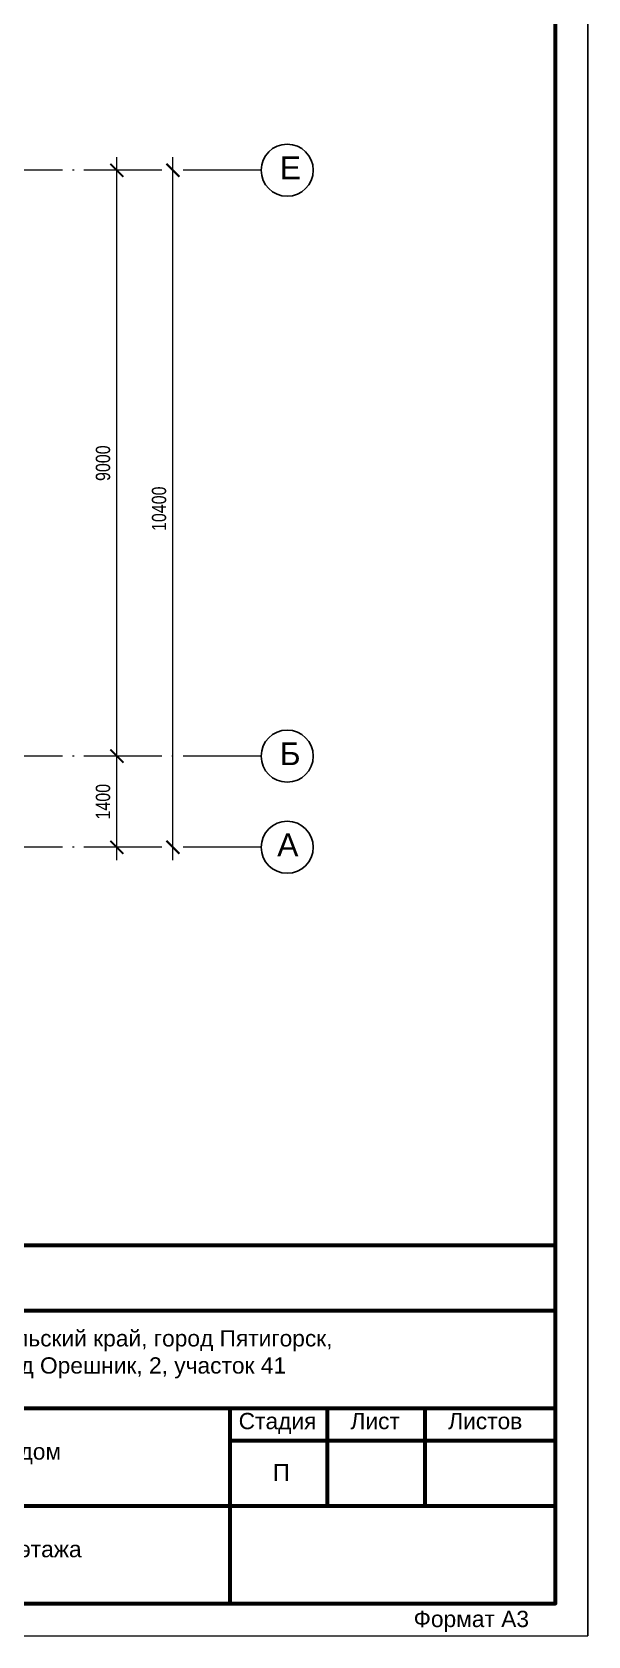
# Model space of a CAD drawing. Extents: x 4838367 to 4880367, y 1370221 to 1442915.
# Drawn here: x 4871827 to 4880367, y 1405917 to 1430554 of the extents above; entities that cross this region are included whole.
import ezdxf
from ezdxf.enums import TextEntityAlignment as Align

# ---------------------------------------------------------------- set-up
doc = ezdxf.new("R2010")
doc.units = 0
doc.header["$MEASUREMENT"] = 0
doc.linetypes.add('ACAD_ISO04W100', pattern=[30.5, 24, -3, 0.5, -3])
doc.layers.get('0').update_dxf_attribs({"linetype": 'CONTINUOUS'})
doc.layers.get('DEFPOINTS').update_dxf_attribs({"linetype": 'CONTINUOUS'})
for name, color, linetype, lineweight in [('tekst', 150, 'CONTINUOUS', 13), ('осевые размеры', 80, 'CONTINUOUS', 9), ('стены', 7, 'CONTINUOUS', 60), ('текст13', 131, 'CONTINUOUS', 13)]:
    doc.layers.add(name, color=color, linetype=linetype, lineweight=lineweight)
doc.layers.add('АР2-0_121-02_ТЕКСТ', color=121, linetype='CONTINUOUS')
doc.layers.add('ОСИ', color=30, linetype='ACAD_ISO04W100')
doc.styles.add('AR-125', font='arial.ttf', dxfattribs={"height": 125})
doc.styles.add('AR220M100', font='arial.ttf', dxfattribs={"width": 0.8, "height": 220})
doc.dimstyles.new('100', dxfattribs={"dimtxt": 1, "dimasz": 200, "dimexe": 200, "dimexo": 200, "dimgap": 100, "dimtad": 1, "dimdec": 0, "dimrnd": 1, "dimzin": 13, "dimdsep": 46, "dimtxsty": 'AR220M100', "dimblk1": 'ARCHTICK', "dimblk2": 'ARCHTICK', "dimsah": 1, "dimcen": 100, "dimdle": 200, "dimclrd": 256, "dimclre": 256, "dimclrt": 256, "dimadec": 0, "dimazin": 0, "dimtfac": 1, "dimtdec": 0, "dimtofl": 0, "dimtmove": 1, "dimatfit": 3, "dimldrblk": 'ARCHTICK', "dimfxl": 200, "dimtolj": 1, "dimtzin": 13, "dimlwd": -1, "dimlwe": -1, "dimarcsym": 0})

# ---------------------------------------------------------------- blocks, each defined once
blk = doc.blocks.new('_ARCHTICK')
at = {"color": 0, "linetype": 'ByBlock', "const_width": 0.15}
blk.add_lwpolyline([(-0.5, -0.5), (0.5, 0.5)], dxfattribs=at)
blk = doc.blocks.new('*D16')
at = {"layer": 'DEFPOINTS', "color": 0, "transparency": 16777216}
for p in [(4873130, 1419432), (4873345, 1419432), (4873345, 1418032)]:
    blk.add_point(p, dxfattribs=at)
at = {"layer": 'осевые размеры', "transparency": 16777216}
for p, q in [((4873130, 1417832), (4873130, 1419632)), ((4873145, 1419432), (4872930, 1419432)), ((4873145, 1418032), (4872930, 1418032))]:
    blk.add_line(p, q, dxfattribs=at)
at = {"layer": 'осевые размеры', "transparency": 16777216, "xscale": 200, "yscale": 200, "zscale": 200}
for p, rotation in [((4873130, 1419432), 90), ((4873130, 1418032), 270)]:
    blk.add_blockref('_ARCHTICK', p, dxfattribs=dict(at, rotation=rotation))
at = {"layer": 'осевые размеры', "transparency": 16777216, "insert": (4872918, 1418732), "char_height": 220, "attachment_point": 5, "rotation": 90, "style": 'AR220M100'}
blk.add_mtext('\\A1;1400', dxfattribs=at)
blk = doc.blocks.new('*D17')
at = {"layer": 'DEFPOINTS', "color": 0, "transparency": 16777216}
for p in [(4873130, 1428432), (4873130, 1428432), (4873130, 1419432)]:
    blk.add_point(p, dxfattribs=at)
at = {"layer": 'осевые размеры', "transparency": 16777216}
blk.add_line((4873130, 1419232), (4873130, 1428632), dxfattribs=at)
at = {"layer": 'осевые размеры', "transparency": 16777216, "xscale": 200, "yscale": 200, "zscale": 200}
for p, rotation in [((4873130, 1428432), 90), ((4873130, 1419432), 270)]:
    blk.add_blockref('_ARCHTICK', p, dxfattribs=dict(at, rotation=rotation))
at = {"layer": 'осевые размеры', "transparency": 16777216, "insert": (4872918, 1423932), "char_height": 220, "attachment_point": 5, "rotation": 90, "style": 'AR220M100'}
blk.add_mtext('\\A1;9000', dxfattribs=at)
blk = doc.blocks.new('*D31')
at = {"layer": 'DEFPOINTS', "color": 0, "transparency": 16777216}
for p in [(4873990, 1428432), (4873991, 1428432), (4873990, 1418032)]:
    blk.add_point(p, dxfattribs=at)
at = {"layer": 'осевые размеры', "transparency": 16777216}
for p, q in [((4873991, 1417832), (4873991, 1428632)), ((4874190, 1428432), (4874191, 1428432)), ((4874190, 1418032), (4874191, 1418032))]:
    blk.add_line(p, q, dxfattribs=at)
at = {"layer": 'осевые размеры', "transparency": 16777216, "xscale": 200, "yscale": 200, "zscale": 200}
for p, rotation in [((4873991, 1428432), 90), ((4873991, 1418032), 270)]:
    blk.add_blockref('_ARCHTICK', p, dxfattribs=dict(at, rotation=rotation))
at = {"layer": 'осевые размеры', "transparency": 16777216, "insert": (4873779, 1423232), "char_height": 220, "attachment_point": 5, "rotation": 90, "style": 'AR220M100'}
blk.add_mtext('\\A1;10400', dxfattribs=at)

msp = doc.modelspace()

# ---------------------------------------------------------------- linework, layer by layer
at = {"layer": 'tekst', "color": 7}
for p, q in [((4880367, 1405917.2), (4880367, 1435617.2)), ((4880367, 1435617.2), (4880367, 1405917.2)), ((4838367, 1405917.2), (4880367, 1405917.2))]:
    msp.add_line(p, q, dxfattribs=at)
at = {"layer": 'ОСИ', "linetype": 'ACAD_ISO04W100', "lineweight": 9, "ltscale": 50}
for p, q in [((4875347.1, 1428432), (4842951.9, 1428432)), ((4875347.1, 1419432), (4857695.2, 1419432)), ((4875347.1, 1418032), (4842951.9, 1418032))]:
    msp.add_line(p, q, dxfattribs=at)
at = {"layer": 'ОСИ', "linetype": 'ByBlock', "ltscale": 40}
for centre in [(4875747.1, 1428432), (4875747.1, 1419432), (4875747.1, 1418032)]:
    msp.add_circle(centre, 400, dxfattribs=at)
at = {"layer": 'стены', "color": 7}
for p, q in [((4861367, 1411917.2), (4879867, 1411917.2)), ((4867867, 1410917.2), (4879867, 1410917.2)), ((4861367, 1409417.2), (4879867, 1409417.2)), ((4874867, 1409417.2), (4874867, 1406417.2)), ((4876367, 1407917.2), (4876367, 1409417.2)), ((4877867, 1407917.2), (4877867, 1409417.2)), ((4874867, 1408917.2), (4879867, 1408917.2)), ((4867867, 1407917.2), (4879867, 1407917.2))]:
    msp.add_line(p, q, dxfattribs=at)
msp.add_lwpolyline([(4840367, 1406417.2), (4879867, 1406417.2), (4879867, 1435117.2), (4840367, 1435117.2)], close=True, dxfattribs=at)

# ---------------------------------------------------------------- texts
at = {"layer": 'АР2-0_121-02_ТЕКСТ', "linetype": 'Continuous', "ltscale": 8, "style": 'AR-125'}
msp.add_text('П', height=260, dxfattribs=at).set_placement((4875524.8, 1408298.2))
at = {"layer": 'ОСИ', "linetype": 'ByBlock', "ltscale": 40, "char_height": 350, "width": 1538.276, "attachment_point": 1, "style": 'AR-125'}
for s, insert in [('Е', (4875633.5, 1428644)), ('Б', (4875631.4, 1419644)), ('А', (4875593.6, 1418244))]:
    msp.add_mtext(s, dxfattribs=dict(at, insert=insert))
at = {"layer": 'текст13', "style": 'AR-125'}
for s, p in [('Стадия', (4875598.4, 1409093.2)), ('Лист', (4877098.4, 1409093.2)), ('Листов', (4878789.3, 1409093.2))]:
    msp.add_text(s, height=250, dxfattribs=at).set_placement(p, align=Align.CENTER)
at = {"layer": 'текст13', "linetype": 'Continuous', "ltscale": 8, "style": 'AR-125'}
msp.add_text('Формат А3', height=250, dxfattribs=at).set_placement((4878575.6, 1406302.9), align=Align.TOP_CENTER)
at = {"layer": 'текст13', "linetype": 'Continuous', "ltscale": 8, "char_height": 250, "attachment_point": 5, "style": 'AR-125'}
for s, insert, width in [('{\\fArial|b0|i0|c204|p34;Ставропольский край, город Пятигорск, проезд Орешник, 2, участок 41}', (4873223.1, 1410242.8), 7012.052), ('{\\fArial|b0|i0|c204|p34;Жилой дом}', (4871350, 1408714.2), 7012.052), ('План 1-го этажа ', (4871274.7, 1407248.8), 5371.298)]:
    msp.add_mtext(s, dxfattribs=dict(at, insert=insert, width=width))

# ---------------------------------------------------------------- dimensions: what is measured, and where the dimension line sits
at = {"layer": 'осевые размеры'}
for base, p1, p2, picture, middle in [((4873130.3, 1428432), (4873130.3, 1419432), (4873130.3, 1428432), '*D17', (4872918, 1423932)), ((4873991.3, 1428432), (4873990.5, 1418032), (4873990.5, 1428432), '*D31', (4873779, 1423232)), ((4873130.3, 1419432), (4873345.3, 1418032), (4873345.3, 1419432), '*D16', (4872918, 1418732))]:
    dim = msp.add_linear_dim(base=base, p1=p1, p2=p2, angle=90, dimstyle='100', override={"dimtxt": 220, "dimtmove": 0, "dimarcsym": 1}, dxfattribs=at)
    dim.commit()
    dim.dimension.update_dxf_attribs({"geometry": picture, "text_midpoint": middle})

doc.saveas('drawing.dxf')
